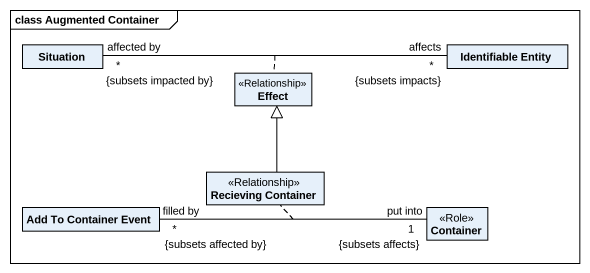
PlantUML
@startuml
mainframe class Augmented Container
hide circle
hide empty members
class Situation
class "Identifiable Entity" as Identifiable_Entity
class Effect <<Relationship>>
class "Recieving Container" as Recieving_Container <<Relationship>>
class "Add To Container Event" as Add_To_Container_Event
class Container <<Role>>
Situation "affected by\n*\n{subsets impacted by}" -right- "affects\n*\n{subsets impacts}" Identifiable_Entity
(Situation, Identifiable_Entity) .. Effect
Recieving_Container -up-|> Effect
Add_To_Container_Event "filled by\n*\n{subsets affected by}" -right- "put into\n1\n{subsets affects}" Container
(Add_To_Container_Event, Container) .. Recieving_Container
@enduml
